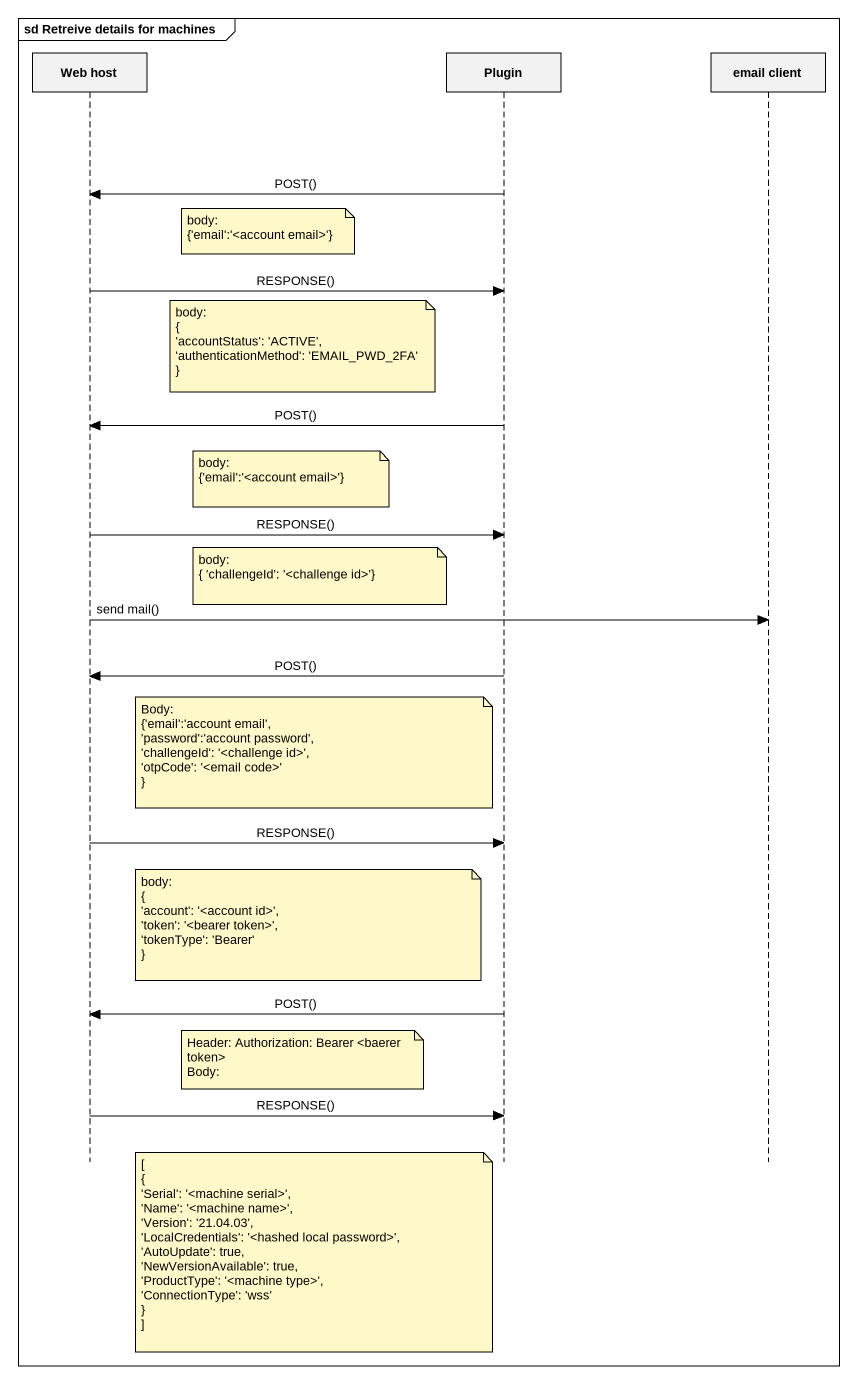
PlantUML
@startuml
mainframe sd Retreive details for machines
hide footbox
participant "Web host" as Web_host
participant Plugin
participant "email client" as email_client

Plugin -> Web_host : POST()
note right of Web_host
  body:
  {'email':'<account email>'}
end note
Web_host -> Plugin : RESPONSE()
note left of Plugin
  body:
  {
  ~'accountStatus': 'ACTIVE',
  ~'authenticationMethod': 'EMAIL_PWD_2FA'
  ~}
end note
Plugin -> Web_host : POST()
note right of Web_host
  body:
  {'email':'<account email>'}
end note
Web_host -> Plugin : RESPONSE()
note left of Plugin
  body:
  { 'challengeId': '<challenge id>'}
end note
Web_host -> email_client : send mail()
Plugin -> Web_host : POST()
note left of Plugin
  Body:
  {'email':'account email',
  ~'password':'account password',
  ~'challengeId': '<challenge id>',
  ~'otpCode': '<email code>'
  ~}
end note
Web_host -> Plugin : RESPONSE()
note left of Plugin
  body:
  {
  ~'account': '<account id>',
  ~'token': '<bearer token>',
  ~'tokenType': 'Bearer'
  ~}
end note
Plugin -> Web_host : POST()
note left of Plugin
  Header: Authorization: Bearer <baerer token>
  Body:
end note
Web_host -> Plugin : RESPONSE()
note left of Plugin
  [
  {
  ~'Serial': '<machine serial>',
  ~'Name': '<machine name>',
  ~'Version': '21.04.03',
  ~'LocalCredentials': '<hashed local password>',
  ~'AutoUpdate': true,
  ~'NewVersionAvailable': true,
  ~'ProductType': '<machine type>',
  ~'ConnectionType': 'wss'
  ~}
  ]
end note
@enduml
